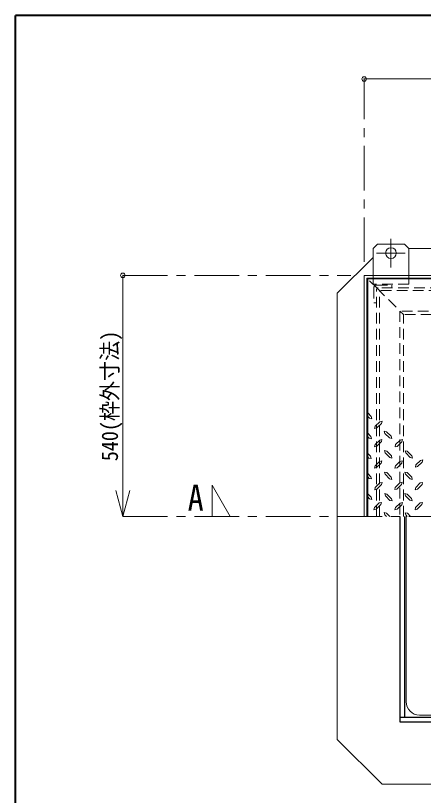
# Model space of a CAD drawing. Units: millimetres at full size, sheet at 1:10; details may follow other scales. Extents: x -2113 to 1937, y -1370 to 1440.
# Drawn here: x -2113 to -1657, y 566 to 1440 of the extents above; entities that cross this region are included whole.
import ezdxf
from ezdxf.enums import TextEntityAlignment as Align

# ---------------------------------------------------------------- set-up
doc = ezdxf.new("R2010")
doc.units = ezdxf.units.MM
doc.header["$LTSCALE"] = 10
doc.header["$PDMODE"] = 32
doc.header["$PDSIZE"] = 5
doc.linetypes.add('CHAIN1', pattern=[8, 5, -1, 1, -1])
doc.linetypes.add('DASHED1', pattern=[1.8, 1.2, -0.6])
doc.layers.add('0-0_ﾚｲﾔ1', color=4, linetype='Continuous', lineweight=9)
doc.styles.add('ＭＳ ゴシック', font='')
doc.styles.get('ＭＳ ゴシック').set_extended_font_data('MS Gothic')

msp = doc.modelspace()

# ---------------------------------------------------------------- linework, layer by layer
at = {"layer": '0-0_ﾚｲﾔ1', "color": 1, "lineweight": 40}
for p in [(-2113.04, -1370.5), (1936.96, 1439.5)]:
    msp.add_line(p, (-2113.04, 1439.5), dxfattribs=at)
at = {"layer": '0-0_ﾚｲﾔ1'}
for p, q in [((-783.04, 1368.5), (-1723.04, 1368.5)), ((-1708.04, 1183.5), (-1713.04, 1178.5)), ((-1708.04, 1183.5), (-1678.04, 1183.5)), ((-1673.04, 1178.5), (-1678.04, 1183.5)), ((-1713.04, 1178.5), (-1713.04, 1148.5)), ((-1673.04, 1178.5), (-1673.04, 1148.5)), ((-1273.04, 1178.5), (-1673.04, 1178.5)), ((-1753.04, 1128.5), (-1713.04, 1168.5)), ((-1993.04, 878.5), (-1993.04, 1148.5)), ((-1753.04, 1128.5), (-1753.04, 878.5)), ((-1715.14, 990.36), (-1719.04, 994.42)), ((-1716.99, 988.43), (-1719.04, 990.48)), ((-1716.99, 988.43), (-1714.42, 987.79)), ((-1715.14, 990.36), (-1714.42, 987.79)), ((-1705.58, 984.5), (-1710.56, 979.43)), ((-1703.65, 982.65), (-1708.72, 977.59)), ((-1705.58, 984.5), (-1703.01, 985.22)), ((-1703.65, 982.65), (-1703.01, 985.22)), ((-1715.55, 968.1), (-1719.04, 971.74)), ((-1700.6, 974.13), (-1698.03, 973.41)), ((-1699.88, 971.56), (-1700.6, 974.13)), ((-1694.81, 966.5), (-1699.88, 971.56)), ((-1692.97, 968.42), (-1698.03, 973.41)), ((-1717.39, 966.17), (-1719.04, 967.82)), ((-1717.39, 966.17), (-1714.82, 965.53)), ((-1715.55, 968.1), (-1714.82, 965.53)), ((-1705.66, 964.09), (-1710.73, 959.02)), ((-1705.66, 964.09), (-1703.09, 964.73)), ((-1703.73, 962.24), (-1703.09, 964.73)), ((-1694.81, 966.5), (-1692.24, 965.85)), ((-1692.97, 968.42), (-1692.24, 965.85)), ((-1682.76, 964), (-1687.82, 958.94)), ((-1682.76, 964), (-1680.19, 964.65)), ((-1680.83, 962.16), (-1680.19, 964.65)), ((-1700.2, 952.19), (-1697.63, 951.55)), ((-1699.48, 949.7), (-1700.2, 952.19)), ((-1715.87, 945.84), (-1719.04, 949.02)), ((-1717.8, 943.92), (-1719.04, 945.16)), ((-1717.8, 943.92), (-1715.23, 943.27)), ((-1715.87, 945.84), (-1715.23, 943.27)), ((-1694.41, 944.56), (-1699.48, 949.7)), ((-1692.56, 946.49), (-1697.63, 951.55)), ((-1694.41, 944.56), (-1691.92, 943.92)), ((-1692.56, 946.49), (-1691.92, 943.92)), ((-1677.3, 952.11), (-1674.73, 951.47)), ((-1676.57, 949.62), (-1677.3, 952.11)), ((-1671.51, 944.48), (-1676.57, 949.62)), ((-1669.66, 946.41), (-1674.73, 951.47)), ((-1671.51, 944.48), (-1669.02, 943.84)), ((-1669.66, 946.41), (-1669.02, 943.84)), ((-1705.82, 940.14), (-1710.89, 935.08)), ((-1705.82, 940.14), (-1703.25, 940.78)), ((-1703.89, 938.29), (-1703.25, 940.78)), ((-1682.92, 940.06), (-1687.98, 935)), ((-1682.92, 940.06), (-1680.35, 940.7)), ((-1680.99, 938.21), (-1680.35, 940.7)), ((-1660.02, 941.26), (-1665.08, 936.2)), ((-1660.02, 941.26), (-1657.45, 941.91)), ((-1658.09, 939.42), (-1657.45, 941.91)), ((-1715.63, 923.02), (-1719.04, 926.44)), ((-1700.36, 928.25), (-1697.79, 927.6)), ((-1699.64, 925.75), (-1700.36, 928.25)), ((-1692.73, 922.54), (-1697.79, 927.6)), ((-1677.46, 928.17), (-1674.89, 927.52)), ((-1676.73, 925.67), (-1677.46, 928.17)), ((-1669.82, 922.46), (-1674.89, 927.52)), ((-1717.48, 921.09), (-1719.04, 922.66)), ((-1717.48, 921.09), (-1714.9, 920.45)), ((-1715.63, 923.02), (-1714.9, 920.45)), ((-1694.57, 920.61), (-1699.64, 925.75)), ((-1694.57, 920.61), (-1692.08, 919.97)), ((-1692.73, 922.54), (-1692.08, 919.97)), ((-1671.67, 920.53), (-1676.73, 925.67)), ((-1671.67, 920.53), (-1669.18, 919.89)), ((-1669.82, 922.46), (-1669.18, 919.89)), ((-1705.5, 915.95), (-1710.56, 910.89)), ((-1705.5, 915.95), (-1702.93, 916.59)), ((-1703.57, 914.1), (-1702.93, 916.59)), ((-1683.08, 916.11), (-1688.14, 911.05)), ((-1683.08, 916.11), (-1680.51, 916.75)), ((-1681.15, 914.26), (-1680.51, 916.75)), ((-1660.18, 916.03), (-1665.24, 910.97)), ((-1660.18, 916.03), (-1657.61, 916.67)), ((-1658.25, 914.18), (-1657.61, 916.67)), ((-1993.04, 878.5), (-2000.81, 907.48)), ((-1993.04, 878.5), (-1985.28, 907.48)), ((-1715.14, 900.04), (-1719.04, 903.94)), ((-1716.99, 898.11), (-1719.04, 900.45)), ((-1715.14, 900.04), (-1714.42, 897.47)), ((-1700.04, 904.06), (-1697.47, 903.42)), ((-1699.31, 901.57), (-1700.04, 904.06)), ((-1694.25, 896.42), (-1699.31, 901.57)), ((-1692.4, 898.35), (-1697.47, 903.42)), ((-1677.62, 904.22), (-1675.05, 903.58)), ((-1676.89, 901.73), (-1677.62, 904.22)), ((-1671.83, 896.59), (-1676.89, 901.73)), ((-1669.98, 898.51), (-1675.05, 903.58)), ((-1716.99, 898.11), (-1714.42, 897.47)), ((-1706.31, 893.61), (-1711.37, 888.55)), ((-1706.31, 893.61), (-1703.73, 894.25)), ((-1704.38, 891.76), (-1703.73, 894.25)), ((-1694.25, 896.42), (-1691.76, 895.78)), ((-1692.4, 898.35), (-1691.76, 895.78)), ((-1682.84, 893.45), (-1687.9, 888.39)), ((-1682.84, 893.45), (-1680.27, 894.09)), ((-1680.91, 891.6), (-1680.27, 894.09)), ((-1671.83, 896.59), (-1669.34, 895.94)), ((-1669.98, 898.51), (-1669.34, 895.94)), ((-1660.42, 893.61), (-1665.48, 888.55)), ((-1660.42, 893.61), (-1657.85, 894.25)), ((-1658.49, 891.76), (-1657.85, 894.25)), ((-1700.6, 882.84), (-1698.03, 882.12)), ((-1699.88, 880.27), (-1700.6, 882.84)), ((-1677.14, 882.68), (-1674.56, 882.04)), ((-1676.49, 880.19), (-1677.14, 882.68)), ((-1698.11, 878.5), (-1699.88, 880.27)), ((-1694.41, 878.5), (-1698.03, 882.12)), ((-1674.81, 878.5), (-1676.49, 880.19)), ((-1671.16, 878.5), (-1674.56, 882.04))]:
    msp.add_line(p, q, dxfattribs=at)
at = {"layer": '0-0_ﾚｲﾔ1', "linetype": 'CHAIN1'}
for p, q in [((-1723.04, 1163.5), (-1723.04, 1368.5)), ((-1693.04, 1189.5), (-1693.04, 1157.5)), ((-1709.04, 1173.5), (-1677.04, 1173.5)), ((-1993.04, 1148.5), (-1738.04, 1148.5)), ((-1993.04, 878.5), (-433.04, 878.5))]:
    msp.add_line(p, q, dxfattribs=at)
at = {"layer": '0-0_ﾚｲﾔ1', "color": 7, "lineweight": 18}
for p, q in [((-783.04, 1148.5), (-1723.04, 1148.5)), ((-1723.04, 1148.5), (-1723.04, 878.5)), ((-786.04, 1145.5), (-1720.04, 1145.5)), ((-1720.04, 1145.5), (-1720.04, 878.5)), ((-1753.04, 878.5), (-1753.04, 628.5)), ((-1676.04, 671), (-1676.04, 878.5)), ((-1471.04, 656), (-1661.04, 656)), ((-1753.04, 628.5), (-1703.04, 578.5)), ((-803.04, 578.5), (-1703.04, 578.5))]:
    msp.add_line(p, q, dxfattribs=at)
at = {"layer": '0-0_ﾚｲﾔ1', "linetype": 'DASHED1'}
for p, q in [((-1708.57, 1134.04), (-1719.04, 1144.5)), ((-1713.04, 1148.5), (-1713.04, 1138.5)), ((-1673.04, 1148.5), (-1673.04, 1138.5)), ((-1673.04, 1138.5), (-1713.04, 1138.5)), ((-1709.04, 1137.7), (-1692.24, 1137.7)), ((-1692.24, 1137.7), (-1692.24, 1134.5)), ((-1712.24, 1134.5), (-1712.24, 1117.7)), ((-1278.54, 1131.5), (-1706.04, 1131.5)), ((-1706.04, 878.5), (-1706.04, 1131.5)), ((-1709.04, 1117.7), (-1712.24, 1117.7)), ((-823.04, 1108.5), (-1683.04, 1108.5)), ((-1683.04, 1108.5), (-1683.04, 878.5))]:
    msp.add_line(p, q, dxfattribs=at)
at = {"layer": '0-0_ﾚｲﾔ1', "color": 5, "lineweight": 25}
for p, q in [((-787.04, 1144.5), (-1719.04, 1144.5)), ((-1719.04, 878.5), (-1719.04, 1144.5)), ((-1683.04, 878.5), (-1683.04, 648.5)), ((-1678.04, 878.5), (-1678.04, 653.5)), ((-1683.04, 653.5), (-823.04, 653.5)), ((-1683.04, 648.5), (-823.04, 648.5))]:
    msp.add_line(p, q, dxfattribs=at)
at = {"layer": '0-0_ﾚｲﾔ1', "color": 7, "linetype": 'DASHED1', "lineweight": 18}
for p, q in [((-1709.04, 878.5), (-1709.04, 1132.9)), ((-1708.57, 1134.04), (-1679.04, 1104.5)), ((-1277.14, 1134.5), (-1707.44, 1134.5)), ((-1305.54, 1104.5), (-1679.04, 1104.5)), ((-1679.04, 878.5), (-1679.04, 1104.5))]:
    msp.add_line(p, q, dxfattribs=at)
at = {"layer": '0-0_ﾚｲﾔ1'}
for points in [[(-1708.72, 977.59), (-1711.29, 976.86), (-1710.56, 979.43)], [(-1703.73, 962.24), (-1708.88, 957.09), (-1711.37, 956.45), (-1710.73, 959.02)], [(-1680.83, 962.16), (-1685.98, 957.01), (-1688.47, 956.37), (-1687.82, 958.94)], [(-1703.89, 938.29), (-1709.04, 933.15), (-1711.53, 932.5), (-1710.89, 935.08)], [(-1680.99, 938.21), (-1686.14, 933.07), (-1688.63, 932.42), (-1687.98, 935)], [(-1658.09, 939.42), (-1663.23, 934.27), (-1665.73, 933.63), (-1665.08, 936.2)], [(-1703.57, 914.1), (-1708.72, 908.96), (-1711.21, 908.32), (-1710.56, 910.89)], [(-1681.15, 914.26), (-1686.3, 909.12), (-1688.79, 908.48), (-1688.14, 911.05)], [(-1658.25, 914.18), (-1663.39, 909.04), (-1665.89, 908.4), (-1665.24, 910.97)], [(-1704.38, 891.76), (-1709.52, 886.62), (-1712.01, 885.98), (-1711.37, 888.55)], [(-1680.91, 891.6), (-1686.06, 886.46), (-1688.55, 885.82), (-1687.9, 888.39)], [(-1658.49, 891.76), (-1663.64, 886.62), (-1666.13, 885.98), (-1665.48, 888.55)]]:
    msp.add_lwpolyline(points, dxfattribs=at)
at = {"layer": '0-0_ﾚｲﾔ1', "linetype": 'CHAIN1'}
msp.add_lwpolyline([(-1873.04, 878.5), (-1893.04, 913.5), (-1893.04, 878.5)], dxfattribs=at)
at = {"layer": '0-0_ﾚｲﾔ1'}
msp.add_circle((-1693.04, 1173.5), 6, dxfattribs=at)
at = {"layer": '0-0_ﾚｲﾔ1', "linetype": 'DASHED1'}
msp.add_arc((-1709.04, 1134.5), 3.2, 90, 180, dxfattribs=at)
at = {"layer": '0-0_ﾚｲﾔ1', "color": 7, "linetype": 'DASHED1', "lineweight": 18}
msp.add_arc((-1707.44, 1132.9), 1.6, 90, 180, dxfattribs=at)
at = {"layer": '0-0_ﾚｲﾔ1', "color": 7, "lineweight": 18}
msp.add_arc((-1661.04, 671), 15, 180, 270, dxfattribs=at)
at = {"layer": '0-0_ﾚｲﾔ1', "color": 1}
for p in [(-1723.04, 1368.5), (-1993.04, 1148.5)]:
    msp.add_point(p, dxfattribs=at)

# ---------------------------------------------------------------- texts
at = {"layer": '0-0_ﾚｲﾔ1', "color": 7, "style": 'ＭＳ ゴシック', "width": 0.9}
msp.add_text('540(枠外寸法)', height=18.33, rotation=90, dxfattribs=at).set_placement((-1993.04, 940.38), align=Align.BOTTOM_LEFT)
msp.add_text('A', height=29.33, dxfattribs=at).set_placement((-1920.54, 876), align=Align.BOTTOM_LEFT)

doc.saveas('drawing.dxf')
